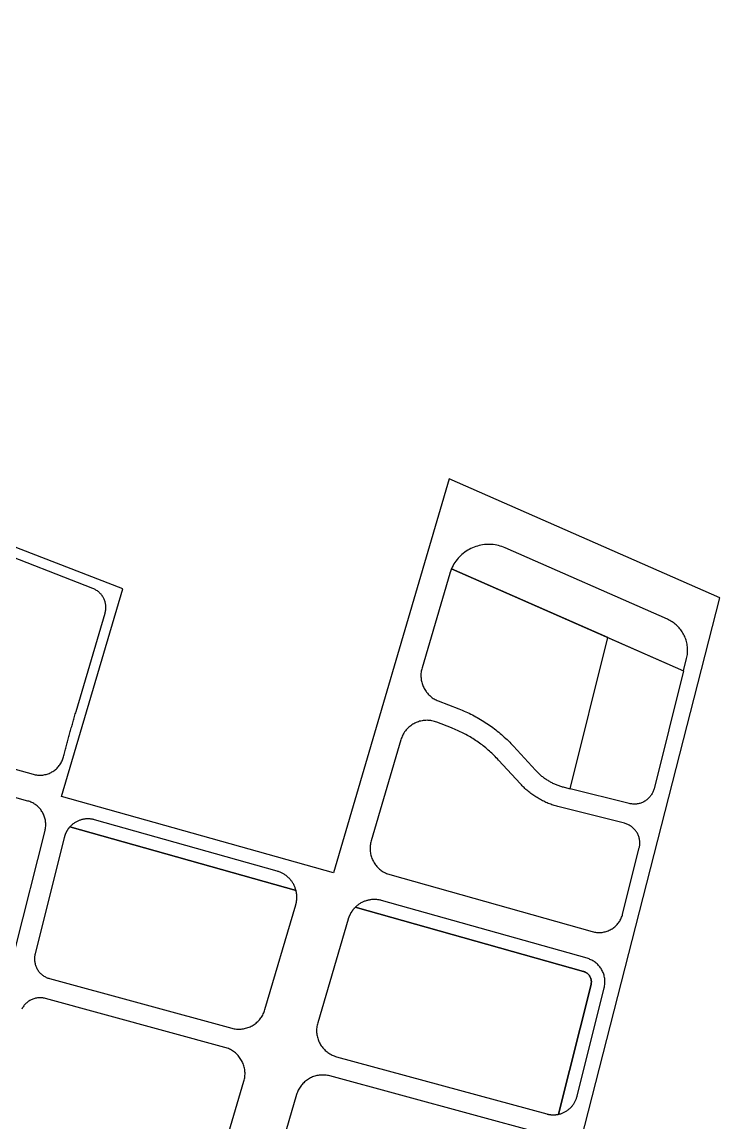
# Model space of a CAD drawing. Header units: millimetres. Extents: x 39644 to 41439, y 212527 to 214341.
# Drawn here: x 40827 to 41341, y 213529 to 214341 of the extents above; entities that cross this region are included whole.
import ezdxf

# ---------------------------------------------------------------- set-up
doc = ezdxf.new("R2010")
doc.units = ezdxf.units.MM
for name, color, linetype in [('00-规划范围', 7, 'CONTINUOUS'), ('YD-A33_边线', 7, 'CONTINUOUS'), ('YD-B1B2_边线', 7, 'CONTINUOUS'), ('YD-B41_边线', 7, 'CONTINUOUS'), ('YD-G1_边线', 7, 'CONTINUOUS'), ('YD-G2_边线', 7, 'CONTINUOUS'), ('YD-R2_边线', 7, 'CONTINUOUS')]:
    doc.layers.add(name, color=color, linetype=linetype)

msp = doc.modelspace()

# ---------------------------------------------------------------- linework, layer by layer
at = {"layer": '00-规划范围'}
msp.add_lwpolyline([(41209.2, 213401.95), (41340.97, 213916.29), (41141.65, 214004.1), (41056.34, 213713.73), (40856.1, 213770.1), (40901.26, 213922.92), (40705.57, 213998.74), (40750.69, 214179.11), (40387.1, 214340.56), (40285.5, 213930.71), (40104.1, 214000.97), (40062.96, 213841.72), (40627.8, 213687.88), (40457.95, 213009.03)], dxfattribs=at)
at = {"layer": 'YD-A33_边线', "color": 7}
msp.add_lwpolyline([(41028.56, 213690.15), (41028.64, 213690.43), (41028.72, 213690.72), (41028.79, 213691.01), (41028.86, 213691.3), (41028.93, 213691.59), (41028.99, 213691.88), (41029.04, 213692.17), (41029.09, 213692.46), (41029.14, 213692.76), (41029.18, 213693.05), (41029.22, 213693.35), (41029.26, 213693.64), (41029.29, 213693.94), (41029.31, 213694.23), (41029.33, 213694.53), (41029.35, 213694.83), (41029.36, 213695.12), (41029.37, 213695.42), (41029.37, 213695.72), (41029.37, 213696.01), (41029.36, 213696.31), (41029.35, 213696.61), (41029.34, 213696.91), (41029.32, 213697.2), (41029.3, 213697.5), (41029.27, 213697.79), (41029.24, 213698.09), (41029.2, 213698.39), (41029.16, 213698.68), (41029.12, 213698.97), (41029.07, 213699.27), (41029.01, 213699.56), (41028.95, 213699.85), (41028.89, 213700.14), (41028.83, 213700.43), (41028.75, 213700.72), (40862.21, 213747.6), (40862.04, 213747.42), (40861.88, 213747.23), (40861.72, 213747.05), (40861.57, 213746.86), (40861.42, 213746.66), (40861.27, 213746.47), (40861.12, 213746.28), (40860.97, 213746.08), (40860.83, 213745.88), (40860.69, 213745.68), (40860.56, 213745.47), (40860.42, 213745.27), (40860.29, 213745.06), (40860.16, 213744.85), (40860.04, 213744.64), (40859.91, 213744.43), (40859.79, 213744.22), (40859.68, 213744), (40859.56, 213743.79), (40859.45, 213743.57), (40859.35, 213743.35), (40859.24, 213743.13), (40859.14, 213742.9), (40859.04, 213742.68), (40858.94, 213742.45), (40858.85, 213742.23), (40858.76, 213742), (40858.68, 213741.77), (40858.59, 213741.54), (40858.51, 213741.31), (40858.43, 213741.08), (40858.36, 213740.84), (40858.29, 213740.61), (40858.22, 213740.37), (40858.16, 213740.14), (40858.1, 213739.9), (40836.61, 213654), (40836.46, 213653.37), (40836.35, 213652.74), (40836.26, 213652.1), (40836.2, 213651.45), (40836.16, 213650.81), (40836.16, 213650.16), (40836.18, 213649.52), (40836.23, 213648.87), (40836.31, 213648.23), (40836.42, 213647.6), (40836.55, 213646.96), (40836.71, 213646.34), (40836.89, 213645.72), (40837.11, 213645.11), (40837.35, 213644.51), (40837.61, 213643.92), (40837.9, 213643.34), (40838.21, 213642.78), (40838.55, 213642.23), (40838.91, 213641.69), (40839.3, 213641.18), (40839.71, 213640.67), (40840.13, 213640.19), (40840.58, 213639.72), (40841.05, 213639.28), (40841.54, 213638.85), (40842.04, 213638.45), (40842.56, 213638.07), (40843.1, 213637.71), (40843.65, 213637.37), (40844.22, 213637.06), (40844.79, 213636.78), (40845.38, 213636.52), (40845.99, 213636.28), (40846.6, 213636.07), (40847.22, 213635.89), (40981.45, 213599.33), (40982.28, 213599.12), (40983.13, 213598.95), (40983.98, 213598.81), (40984.83, 213598.71), (40985.69, 213598.65), (40986.55, 213598.63), (40987.41, 213598.64), (40988.27, 213598.69), (40989.13, 213598.77), (40989.98, 213598.9), (40990.83, 213599.06), (40991.67, 213599.25), (40992.5, 213599.48), (40993.32, 213599.75), (40994.13, 213600.05), (40994.92, 213600.39), (40995.7, 213600.76), (40996.46, 213601.17), (40997.2, 213601.6), (40997.92, 213602.07), (40998.63, 213602.57), (40999.31, 213603.1), (40999.96, 213603.65), (41000.6, 213604.24), (41001.2, 213604.85), (41001.78, 213605.49), (41002.33, 213606.15), (41002.86, 213606.84), (41003.35, 213607.54), (41003.81, 213608.27), (41004.24, 213609.02), (41004.64, 213609.78), (41005, 213610.56), (41005.33, 213611.36), (41005.63, 213612.17), (41005.89, 213612.99), (41028.56, 213690.15), (41028.56, 213690.15)], dxfattribs=at)
at = {"layer": 'YD-B1B2_边线', "color": 7}
for points in [[(40888.13, 213904.97), (40888.3, 213905.57), (40888.44, 213906.18), (40888.55, 213906.78), (40888.64, 213907.4), (40888.7, 213908.01), (40888.74, 213908.63), (40888.75, 213909.25), (40888.74, 213909.87), (40888.7, 213910.49), (40888.63, 213911.11), (40888.54, 213911.72), (40888.42, 213912.33), (40888.28, 213912.93), (40888.12, 213913.53), (40887.93, 213914.12), (40887.71, 213914.7), (40887.48, 213915.27), (40887.21, 213915.83), (40886.93, 213916.38), (40886.62, 213916.92), (40886.29, 213917.45), (40885.94, 213917.96), (40885.57, 213918.46), (40885.18, 213918.94), (40884.77, 213919.4), (40884.34, 213919.85), (40883.89, 213920.27), (40883.43, 213920.68), (40882.95, 213921.07), (40882.45, 213921.44), (40881.94, 213921.79), (40881.41, 213922.12), (40880.87, 213922.43), (40880.32, 213922.71), (40879.76, 213922.97), (40879.18, 213923.2), (40803.5, 213952.63)], [(41258.42, 213887.09), (41143.28, 213937.81), (41143.19, 213937.62), (41143.11, 213937.42), (41143.02, 213937.22), (41142.94, 213937.02), (41142.86, 213936.82), (41142.82, 213936.72), (41142.78, 213936.62), (41142.74, 213936.52), (41142.7, 213936.42), (41142.67, 213936.32), (41142.63, 213936.22), (41142.59, 213936.12), (41142.55, 213936.02), (41142.52, 213935.92), (41142.48, 213935.81), (41142.44, 213935.71), (41142.41, 213935.61), (41142.37, 213935.51), (41142.34, 213935.41), (41142.3, 213935.31), (41142.27, 213935.2), (41142.24, 213935.1), (41142.2, 213935), (41142.17, 213934.9), (41142.14, 213934.79), (41142.1, 213934.69), (41142.07, 213934.59), (41142.04, 213934.49), (41142.01, 213934.38), (41141.98, 213934.28), (41141.95, 213934.18), (41121.54, 213864.72), (41121.33, 213863.92), (41121.14, 213863.12), (41120.99, 213862.31), (41120.88, 213861.49), (41120.79, 213860.67), (41120.75, 213859.85), (41120.73, 213859.02), (41120.75, 213858.2), (41120.8, 213857.37), (41120.89, 213856.55), (41121.01, 213855.73), (41121.17, 213854.92), (41121.36, 213854.12), (41121.58, 213853.33), (41121.83, 213852.54), (41122.12, 213851.77), (41122.44, 213851), (41122.78, 213850.26), (41123.16, 213849.52), (41123.57, 213848.81), (41124.01, 213848.11), (41124.48, 213847.43), (41124.97, 213846.77), (41125.5, 213846.13), (41126.04, 213845.51), (41126.62, 213844.91), (41127.21, 213844.34), (41127.83, 213843.8), (41128.47, 213843.28), (41129.14, 213842.79), (41129.82, 213842.32), (41130.52, 213841.89), (41131.24, 213841.48), (41131.97, 213841.1), (41132.72, 213840.76), (41133.48, 213840.44), (41148.68, 213834.54), (41149.95, 213834.03), (41151.21, 213833.51), (41152.47, 213832.98), (41153.72, 213832.43), (41154.96, 213831.86), (41156.2, 213831.28), (41157.42, 213830.68), (41158.65, 213830.07), (41159.86, 213829.44), (41161.06, 213828.79), (41162.26, 213828.13), (41163.45, 213827.46), (41164.63, 213826.77), (41165.8, 213826.06), (41166.96, 213825.34), (41168.11, 213824.61), (41169.25, 213823.86), (41170.39, 213823.09), (41171.51, 213822.31), (41172.62, 213821.52), (41173.72, 213820.72), (41174.82, 213819.9), (41175.9, 213819.06), (41176.97, 213818.21), (41178.03, 213817.35), (41179.08, 213816.48), (41180.12, 213815.59), (41181.15, 213814.69), (41182.16, 213813.77), (41183.17, 213812.85), (41184.16, 213811.91), (41185.14, 213810.95), (41186.1, 213809.99), (41187.06, 213809.01), (41188, 213808.02), (41188.93, 213807.02), (41205.15, 213789.35), (41205.62, 213788.85), (41206.1, 213788.35), (41206.58, 213787.86), (41207.08, 213787.38), (41207.58, 213786.91), (41208.09, 213786.45), (41208.6, 213785.99), (41209.13, 213785.54), (41209.66, 213785.1), (41210.19, 213784.67), (41210.74, 213784.25), (41211.29, 213783.84), (41211.85, 213783.44), (41212.41, 213783.04), (41212.98, 213782.66), (41213.56, 213782.28), (41214.14, 213781.92), (41214.73, 213781.56), (41215.33, 213781.21), (41215.93, 213780.88), (41216.53, 213780.55), (41217.14, 213780.23), (41217.76, 213779.92), (41218.38, 213779.62), (41219.01, 213779.34), (41219.64, 213779.06), (41220.27, 213778.79), (41220.91, 213778.53), (41221.55, 213778.29), (41222.2, 213778.05), (41222.85, 213777.82), (41223.5, 213777.61), (41224.16, 213777.4), (41224.82, 213777.21), (41225.48, 213777.03), (41226.15, 213776.85), (41230.56, 213775.75), (41258.42, 213887.09)], [(40803.93, 213795.17), (40835.2, 213786.37), (40835.97, 213786.17), (40836.75, 213786.01), (40837.53, 213785.88), (40838.32, 213785.78), (40839.12, 213785.72), (40839.91, 213785.7), (40840.71, 213785.71), (40841.5, 213785.75), (40842.29, 213785.83), (40843.08, 213785.95), (40843.86, 213786.1), (40844.64, 213786.28), (40845.4, 213786.5), (40846.16, 213786.76), (40846.9, 213787.04), (40847.63, 213787.36), (40848.35, 213787.71), (40849.04, 213788.09), (40849.73, 213788.5), (40850.39, 213788.94), (40851.03, 213789.42), (40851.65, 213789.91), (40852.25, 213790.44), (40852.82, 213790.99), (40853.37, 213791.57), (40853.9, 213792.17), (40854.39, 213792.79), (40854.86, 213793.43), (40855.3, 213794.1), (40855.71, 213794.78), (40856.09, 213795.48), (40856.44, 213796.2), (40856.75, 213796.93), (40857.03, 213797.67), (40857.28, 213798.43), (40857.5, 213799.19), (40857.74, 213800.13), (40857.98, 213801.06), (40858.23, 213801.99), (40858.47, 213802.92), (40858.72, 213803.85), (40858.96, 213804.79), (40859.21, 213805.72), (40859.46, 213806.65), (40859.71, 213807.58), (40859.96, 213808.51), (40860.21, 213809.44), (40860.46, 213810.37), (40860.71, 213811.3), (40860.96, 213812.23), (40861.22, 213813.16), (40861.47, 213814.09), (40861.73, 213815.02), (40861.98, 213815.95), (40862.24, 213816.88), (40862.5, 213817.81), (40862.76, 213818.73), (40863.02, 213819.66), (40863.28, 213820.59), (40863.54, 213821.52), (40863.81, 213822.44), (40864.07, 213823.37), (40864.34, 213824.3), (40864.6, 213825.22), (40864.87, 213826.15), (40865.13, 213827.08), (40865.4, 213828), (40865.67, 213828.93), (40865.94, 213829.85), (40866.21, 213830.78), (40866.48, 213831.7), (40866.76, 213832.63), (40888.13, 213904.97), (40888.13, 213904.97)], [(41270.58, 213750.28), (41222.51, 213762.3), (41221.61, 213762.54), (41220.71, 213762.78), (41219.82, 213763.05), (41218.93, 213763.32), (41218.04, 213763.61), (41217.16, 213763.92), (41216.29, 213764.24), (41215.42, 213764.57), (41214.55, 213764.92), (41213.7, 213765.28), (41212.84, 213765.66), (41212, 213766.05), (41211.16, 213766.45), (41210.32, 213766.87), (41209.5, 213767.3), (41208.68, 213767.74), (41207.87, 213768.2), (41207.06, 213768.67), (41206.27, 213769.15), (41205.48, 213769.65), (41204.7, 213770.16), (41203.92, 213770.68), (41203.16, 213771.21), (41202.41, 213771.76), (41201.66, 213772.31), (41200.92, 213772.88), (41200.2, 213773.46), (41199.48, 213774.06), (41198.77, 213774.66), (41198.07, 213775.28), (41197.38, 213775.91), (41196.7, 213776.55), (41196.04, 213777.2), (41195.38, 213777.86), (41194.73, 213778.53), (41194.1, 213779.21), (41177.88, 213796.88), (41177.08, 213797.74), (41176.27, 213798.59), (41175.45, 213799.43), (41174.61, 213800.26), (41173.77, 213801.08), (41172.92, 213801.89), (41172.05, 213802.69), (41171.18, 213803.48), (41170.3, 213804.25), (41169.4, 213805.02), (41168.5, 213805.77), (41167.59, 213806.51), (41166.67, 213807.24), (41165.73, 213807.96), (41164.79, 213808.66), (41163.85, 213809.36), (41162.89, 213810.04), (41161.92, 213810.71), (41160.95, 213811.37), (41159.96, 213812.01), (41158.97, 213812.64), (41157.97, 213813.26), (41156.97, 213813.87), (41155.95, 213814.46), (41154.93, 213815.04), (41153.9, 213815.61), (41152.86, 213816.17), (41151.82, 213816.71), (41150.77, 213817.24), (41149.71, 213817.75), (41148.65, 213818.25), (41147.58, 213818.74), (41146.5, 213819.22), (41145.42, 213819.68), (41144.33, 213820.12), (41143.24, 213820.56), (41132.42, 213824.76), (41131.55, 213825.08), (41130.67, 213825.35), (41129.78, 213825.58), (41128.88, 213825.78), (41127.98, 213825.93), (41127.06, 213826.03), (41126.15, 213826.1), (41125.23, 213826.12), (41124.31, 213826.1), (41123.39, 213826.04), (41122.48, 213825.94), (41121.57, 213825.8), (41120.67, 213825.61), (41119.78, 213825.38), (41118.9, 213825.11), (41118.03, 213824.8), (41117.18, 213824.46), (41116.34, 213824.07), (41115.53, 213823.64), (41114.73, 213823.18), (41113.96, 213822.68), (41113.21, 213822.15), (41112.48, 213821.58), (41111.79, 213820.99), (41111.12, 213820.35), (41110.48, 213819.69), (41109.87, 213819), (41109.29, 213818.29), (41108.75, 213817.54), (41108.24, 213816.78), (41107.77, 213815.99), (41107.34, 213815.18), (41106.94, 213814.35), (41106.58, 213813.5), (41106.26, 213812.64), (41105.98, 213811.76), (41084.11, 213737.32), (41083.88, 213736.47), (41083.69, 213735.61), (41083.54, 213734.74), (41083.42, 213733.87), (41083.34, 213733), (41083.3, 213732.12), (41083.3, 213731.24), (41083.34, 213730.36), (41083.42, 213729.49), (41083.53, 213728.62), (41083.69, 213727.75), (41083.88, 213726.89), (41084.11, 213726.04), (41084.37, 213725.21), (41084.68, 213724.38), (41085.02, 213723.57), (41085.39, 213722.77), (41085.8, 213722), (41086.24, 213721.24), (41086.72, 213720.5), (41087.22, 213719.78), (41087.76, 213719.09), (41088.33, 213718.41), (41088.93, 213717.77), (41089.55, 213717.15), (41090.2, 213716.56), (41090.88, 213716), (41091.58, 213715.47), (41092.3, 213714.97), (41093.05, 213714.5), (41093.81, 213714.07), (41094.6, 213713.67), (41095.4, 213713.31), (41096.21, 213712.98), (41097.04, 213712.68), (41097.88, 213712.43), (41246.97, 213670.46), (41247.75, 213670.26), (41248.53, 213670.09), (41249.32, 213669.96), (41250.11, 213669.87), (41250.91, 213669.81), (41251.71, 213669.79), (41252.51, 213669.8), (41253.31, 213669.84), (41254.1, 213669.93), (41254.89, 213670.05), (41255.68, 213670.2), (41256.46, 213670.39), (41257.23, 213670.61), (41257.98, 213670.86), (41258.73, 213671.15), (41259.46, 213671.48), (41260.18, 213671.83), (41260.88, 213672.22), (41261.56, 213672.63), (41262.23, 213673.08), (41262.87, 213673.55), (41263.49, 213674.06), (41264.09, 213674.59), (41264.66, 213675.15), (41265.21, 213675.73), (41265.74, 213676.33), (41266.23, 213676.96), (41266.7, 213677.61), (41267.13, 213678.28), (41267.54, 213678.97), (41267.92, 213679.68), (41268.26, 213680.4), (41268.57, 213681.13), (41268.85, 213681.88), (41269.1, 213682.65), (41269.31, 213683.42), (41281.49, 213732.08), (41281.63, 213732.72), (41281.75, 213733.37), (41281.84, 213734.02), (41281.9, 213734.67), (41281.93, 213735.32), (41281.93, 213735.97), (41281.91, 213736.63), (41281.85, 213737.28), (41281.77, 213737.93), (41281.66, 213738.58), (41281.52, 213739.22), (41281.36, 213739.85), (41281.16, 213740.47), (41280.94, 213741.09), (41280.7, 213741.7), (41280.42, 213742.29), (41280.12, 213742.87), (41279.8, 213743.44), (41279.45, 213743.99), (41279.08, 213744.53), (41278.68, 213745.05), (41278.26, 213745.56), (41277.82, 213746.04), (41277.36, 213746.51), (41276.88, 213746.95), (41276.38, 213747.37), (41275.87, 213747.78), (41275.33, 213748.15), (41274.78, 213748.51), (41274.22, 213748.84), (41273.64, 213749.14), (41273.05, 213749.42), (41272.44, 213749.68), (41271.83, 213749.9), (41271.21, 213750.1), (41270.58, 213750.28), (41270.58, 213750.28)]]:
    msp.add_lwpolyline(points, dxfattribs=at)
at = {"layer": 'YD-B41_边线', "color": 7}
msp.add_lwpolyline([(41230.56, 213775.75), (41258.42, 213887.09), (41314.13, 213862.55), (41292.41, 213775.74), (41292.24, 213775.11), (41292.04, 213774.48), (41291.81, 213773.87), (41291.56, 213773.27), (41291.28, 213772.68), (41290.97, 213772.1), (41290.64, 213771.53), (41290.29, 213770.98), (41289.91, 213770.45), (41289.51, 213769.93), (41289.08, 213769.43), (41288.64, 213768.95), (41288.17, 213768.49), (41287.69, 213768.05), (41287.19, 213767.63), (41286.66, 213767.24), (41286.13, 213766.86), (41285.57, 213766.52), (41285, 213766.19), (41284.42, 213765.89), (41283.83, 213765.62), (41283.22, 213765.37), (41282.6, 213765.15), (41281.98, 213764.96), (41281.35, 213764.79), (41280.71, 213764.65), (41280.06, 213764.54), (41279.41, 213764.46), (41278.76, 213764.41), (41278.11, 213764.38), (41277.45, 213764.39), (41276.8, 213764.42), (41276.15, 213764.48), (41275.5, 213764.57), (41274.85, 213764.68), (41274.22, 213764.83), (41230.56, 213775.75)], dxfattribs=at)
at = {"layer": 'YD-G1_边线', "color": 7}
for points in [[(40843.91, 213744.99), (40844.08, 213745.74), (40844.22, 213746.5), (40844.32, 213747.26), (40844.4, 213748.03), (40844.44, 213748.8), (40844.44, 213749.57), (40844.42, 213750.34), (40844.36, 213751.11), (40844.27, 213751.87), (40844.15, 213752.63), (40843.99, 213753.39), (40843.8, 213754.13), (40843.58, 213754.87), (40843.33, 213755.6), (40843.05, 213756.32), (40842.73, 213757.02), (40842.39, 213757.71), (40842.02, 213758.39), (40841.62, 213759.05), (40841.19, 213759.69), (40840.73, 213760.31), (40840.25, 213760.91), (40839.74, 213761.49), (40839.21, 213762.05), (40838.66, 213762.58), (40838.08, 213763.09), (40837.48, 213763.58), (40836.86, 213764.04), (40836.22, 213764.47), (40835.57, 213764.87), (40834.89, 213765.25), (40834.21, 213765.6), (40833.5, 213765.91), (40832.79, 213766.2), (40832.06, 213766.46), (40831.32, 213766.68), (40693.73, 213805.41)], [(40880.44, 213752.86), (40879.9, 213753), (40879.36, 213753.12), (40878.81, 213753.23), (40878.27, 213753.33), (40877.72, 213753.4), (40877.17, 213753.46), (40876.61, 213753.5), (40876.06, 213753.52), (40875.5, 213753.53), (40874.95, 213753.52), (40874.39, 213753.49), (40873.84, 213753.45), (40873.29, 213753.39), (40872.74, 213753.31), (40872.19, 213753.21), (40871.65, 213753.1), (40871.11, 213752.97), (40870.57, 213752.83), (40870.04, 213752.66), (40869.52, 213752.49), (40869, 213752.29), (40868.48, 213752.08), (40867.98, 213751.85), (40867.48, 213751.61), (40866.98, 213751.36), (40866.5, 213751.08), (40866.02, 213750.8), (40865.56, 213750.5), (40865.1, 213750.18), (40864.65, 213749.85), (40864.22, 213749.51), (40863.79, 213749.15), (40863.38, 213748.78), (40862.98, 213748.4), (40862.58, 213748.01), (40862.21, 213747.6), (41028.75, 213700.72), (41028.6, 213701.28), (41028.43, 213701.84), (41028.25, 213702.39), (41028.05, 213702.94), (41027.83, 213703.48), (41027.6, 213704.01), (41027.36, 213704.54), (41027.09, 213705.06), (41026.82, 213705.57), (41026.53, 213706.07), (41026.22, 213706.56), (41025.9, 213707.05), (41025.56, 213707.53), (41025.22, 213707.99), (41024.85, 213708.45), (41024.48, 213708.89), (41024.09, 213709.33), (41023.69, 213709.75), (41023.28, 213710.16), (41022.85, 213710.56), (41022.42, 213710.94), (41021.97, 213711.32), (41021.52, 213711.68), (41021.05, 213712.02), (41020.57, 213712.36), (41020.08, 213712.67), (41019.59, 213712.98), (41019.08, 213713.27), (41018.57, 213713.54), (41018.05, 213713.8), (41017.52, 213714.05), (41016.99, 213714.28), (41016.45, 213714.49), (41015.9, 213714.69), (41015.35, 213714.87), (41014.79, 213715.04), (40880.44, 213752.86), (40880.44, 213752.86)], [(40822.28, 213658.55), (40843.91, 213744.99), (40843.91, 213744.99)], [(41243.07, 213650.78), (41091.77, 213693.37), (41091.21, 213693.52), (41090.64, 213693.65), (41090.08, 213693.76), (41089.5, 213693.86), (41088.93, 213693.95), (41088.35, 213694.01), (41087.77, 213694.06), (41087.19, 213694.09), (41086.61, 213694.11), (41086.03, 213694.1), (41085.45, 213694.09), (41084.87, 213694.05), (41084.29, 213694), (41083.72, 213693.93), (41083.14, 213693.84), (41082.57, 213693.74), (41082, 213693.62), (41081.44, 213693.49), (41080.87, 213693.33), (41080.32, 213693.17), (41079.77, 213692.98), (41079.22, 213692.78), (41078.68, 213692.57), (41078.15, 213692.33), (41077.62, 213692.09), (41077.11, 213691.83), (41076.6, 213691.55), (41076.09, 213691.26), (41075.6, 213690.95), (41075.12, 213690.63), (41074.64, 213690.3), (41074.18, 213689.95), (41073.72, 213689.59), (41073.28, 213689.21), (41072.84, 213688.83), (41072.42, 213688.43), (41240.42, 213641.14), (41240.75, 213641.04), (41241.07, 213640.92), (41241.39, 213640.8), (41241.7, 213640.66), (41242, 213640.5), (41242.3, 213640.33), (41242.6, 213640.15), (41242.88, 213639.96), (41243.15, 213639.76), (41243.42, 213639.54), (41243.68, 213639.31), (41243.92, 213639.08), (41244.16, 213638.83), (41244.39, 213638.57), (41244.6, 213638.3), (41244.8, 213638.03), (41244.99, 213637.74), (41245.17, 213637.45), (41245.34, 213637.15), (41245.49, 213636.84), (41245.63, 213636.53), (41245.75, 213636.21), (41245.87, 213635.89), (41245.96, 213635.56), (41246.05, 213635.23), (41246.12, 213634.89), (41246.17, 213634.55), (41246.21, 213634.21), (41246.24, 213633.87), (41246.25, 213633.53), (41246.25, 213633.19), (41246.23, 213632.85), (41246.2, 213632.51), (41246.15, 213632.17), (41246.09, 213631.83), (41246.01, 213631.49), (41222.1, 213535.9), (41222.64, 213536.03), (41223.17, 213536.17), (41223.7, 213536.33), (41224.23, 213536.51), (41224.75, 213536.7), (41225.26, 213536.91), (41225.77, 213537.13), (41226.27, 213537.37), (41226.77, 213537.63), (41227.25, 213537.9), (41227.73, 213538.18), (41228.19, 213538.48), (41228.65, 213538.8), (41229.1, 213539.13), (41229.54, 213539.47), (41229.97, 213539.82), (41230.38, 213540.19), (41230.79, 213540.57), (41231.18, 213540.96), (41231.56, 213541.37), (41231.92, 213541.78), (41232.28, 213542.21), (41232.62, 213542.65), (41232.95, 213543.1), (41233.26, 213543.56), (41233.56, 213544.02), (41233.84, 213544.5), (41234.11, 213544.99), (41234.37, 213545.48), (41234.61, 213545.98), (41234.83, 213546.49), (41235.04, 213547), (41235.23, 213547.52), (41235.41, 213548.05), (41235.57, 213548.58), (41235.71, 213549.12), (41255.73, 213629.13), (41255.9, 213629.88), (41256.03, 213630.64), (41256.14, 213631.4), (41256.21, 213632.17), (41256.24, 213632.94), (41256.25, 213633.71), (41256.22, 213634.48), (41256.16, 213635.25), (41256.07, 213636.01), (41255.94, 213636.77), (41255.78, 213637.53), (41255.59, 213638.27), (41255.37, 213639.01), (41255.11, 213639.74), (41254.83, 213640.45), (41254.51, 213641.16), (41254.17, 213641.85), (41253.79, 213642.52), (41253.39, 213643.18), (41252.96, 213643.82), (41252.5, 213644.44), (41252.02, 213645.04), (41251.51, 213645.61), (41250.97, 213646.17), (41250.42, 213646.7), (41249.84, 213647.21), (41249.24, 213647.69), (41248.62, 213648.15), (41247.98, 213648.58), (41247.32, 213648.98), (41246.65, 213649.36), (41245.96, 213649.7), (41245.25, 213650.02), (41244.54, 213650.3), (41243.81, 213650.56), (41243.07, 213650.78), (41243.07, 213650.78)]]:
    msp.add_lwpolyline(points, dxfattribs=at)
at = {"layer": 'YD-G2_边线', "color": 7}
msp.add_lwpolyline([(41182.83, 213953.17), (41181.62, 213953.67), (41180.39, 213954.12), (41179.14, 213954.52), (41177.87, 213954.86), (41176.6, 213955.14), (41175.31, 213955.37), (41174.01, 213955.54), (41172.71, 213955.65), (41171.4, 213955.71), (41170.09, 213955.71), (41168.78, 213955.66), (41167.48, 213955.54), (41166.18, 213955.37), (41164.89, 213955.15), (41163.61, 213954.86), (41162.35, 213954.52), (41161.1, 213954.13), (41159.87, 213953.68), (41158.66, 213953.18), (41157.47, 213952.63), (41156.31, 213952.03), (41155.18, 213951.37), (41154.08, 213950.67), (41153, 213949.92), (41151.96, 213949.12), (41150.96, 213948.28), (41150, 213947.4), (41149.07, 213946.47), (41148.18, 213945.51), (41147.34, 213944.51), (41146.55, 213943.47), (41145.79, 213942.4), (41145.09, 213941.29), (41144.44, 213940.16), (41143.83, 213939), (41143.28, 213937.81), (41314.13, 213862.55), (41316.4, 213871.63), (41316.62, 213872.58), (41316.8, 213873.53), (41316.94, 213874.49), (41317.05, 213875.46), (41317.11, 213876.43), (41317.15, 213877.4), (41317.14, 213878.38), (41317.09, 213879.35), (41317.01, 213880.32), (41316.89, 213881.28), (41316.73, 213882.24), (41316.53, 213883.2), (41316.3, 213884.14), (41316.03, 213885.08), (41315.73, 213886), (41315.39, 213886.91), (41315.01, 213887.81), (41314.6, 213888.69), (41314.15, 213889.56), (41313.68, 213890.4), (41313.17, 213891.23), (41312.62, 213892.04), (41312.05, 213892.82), (41311.45, 213893.59), (41310.81, 213894.33), (41310.15, 213895.04), (41309.46, 213895.73), (41308.75, 213896.39), (41308.01, 213897.02), (41307.25, 213897.62), (41306.46, 213898.19), (41305.65, 213898.74), (41304.82, 213899.24), (41303.97, 213899.72), (41303.11, 213900.16), (41302.23, 213900.57), (41182.83, 213953.17), (41182.83, 213953.17)], dxfattribs=at)
at = {"layer": 'YD-R2_边线', "color": 7}
for points in [[(41246.01, 213631.49), (41246.09, 213631.83), (41246.15, 213632.17), (41246.2, 213632.51), (41246.23, 213632.85), (41246.25, 213633.19), (41246.25, 213633.53), (41246.24, 213633.87), (41246.21, 213634.21), (41246.17, 213634.55), (41246.12, 213634.89), (41246.05, 213635.23), (41245.96, 213635.56), (41245.87, 213635.89), (41245.75, 213636.21), (41245.63, 213636.53), (41245.49, 213636.84), (41245.34, 213637.15), (41245.17, 213637.45), (41244.99, 213637.74), (41244.8, 213638.03), (41244.6, 213638.3), (41244.39, 213638.57), (41244.16, 213638.83), (41243.92, 213639.08), (41243.68, 213639.31), (41243.42, 213639.54), (41243.15, 213639.76), (41242.88, 213639.96), (41242.6, 213640.15), (41242.3, 213640.33), (41242, 213640.5), (41241.7, 213640.66), (41241.39, 213640.8), (41241.07, 213640.92), (41240.75, 213641.04), (41240.42, 213641.14), (41072.42, 213688.43), (41072.22, 213688.23), (41072.02, 213688.02), (41071.82, 213687.82), (41071.63, 213687.61), (41071.44, 213687.4), (41071.25, 213687.18), (41071.07, 213686.97), (41070.89, 213686.75), (41070.71, 213686.53), (41070.53, 213686.3), (41070.36, 213686.08), (41070.19, 213685.85), (41070.03, 213685.61), (41069.86, 213685.38), (41069.71, 213685.14), (41069.55, 213684.91), (41069.4, 213684.67), (41069.25, 213684.42), (41069.1, 213684.18), (41068.96, 213683.93), (41068.82, 213683.68), (41068.69, 213683.43), (41068.56, 213683.18), (41068.43, 213682.92), (41068.31, 213682.67), (41068.19, 213682.41), (41068.07, 213682.15), (41067.96, 213681.89), (41067.85, 213681.63), (41067.75, 213681.36), (41067.64, 213681.1), (41067.55, 213680.83), (41067.45, 213680.56), (41067.36, 213680.29), (41067.28, 213680.02), (41067.2, 213679.75), (41044.72, 213603.24), (41044.49, 213602.38), (41044.29, 213601.52), (41044.14, 213600.65), (41044.02, 213599.77), (41043.95, 213598.89), (41043.91, 213598.01), (41043.91, 213597.13), (41043.95, 213596.24), (41044.03, 213595.36), (41044.15, 213594.49), (41044.3, 213593.62), (41044.5, 213592.76), (41044.73, 213591.9), (41045, 213591.06), (41045.31, 213590.23), (41045.65, 213589.42), (41046.03, 213588.62), (41046.45, 213587.84), (41046.89, 213587.08), (41047.37, 213586.34), (41047.89, 213585.62), (41048.43, 213584.92), (41049.01, 213584.25), (41049.61, 213583.61), (41050.24, 213582.99), (41050.9, 213582.4), (41051.59, 213581.84), (41052.29, 213581.31), (41053.02, 213580.82), (41053.78, 213580.35), (41054.55, 213579.92), (41055.34, 213579.52), (41056.14, 213579.16), (41056.97, 213578.84), (41057.8, 213578.55), (41058.65, 213578.3), (41213.52, 213536.12), (41213.75, 213536.06), (41213.98, 213536), (41214.22, 213535.94), (41214.45, 213535.89), (41214.69, 213535.84), (41214.92, 213535.8), (41215.16, 213535.75), (41215.4, 213535.71), (41215.64, 213535.68), (41215.87, 213535.64), (41216.11, 213535.61), (41216.35, 213535.59), (41216.59, 213535.56), (41216.83, 213535.54), (41217.07, 213535.53), (41217.31, 213535.51), (41217.55, 213535.5), (41217.79, 213535.49), (41218.03, 213535.49), (41218.27, 213535.49), (41218.52, 213535.49), (41218.76, 213535.49), (41219, 213535.5), (41219.24, 213535.51), (41219.48, 213535.53), (41219.72, 213535.55), (41219.96, 213535.57), (41220.2, 213535.59), (41220.44, 213535.62), (41220.67, 213535.65), (41220.91, 213535.68), (41221.15, 213535.72), (41221.39, 213535.76), (41221.62, 213535.81), (41221.86, 213535.85), (41222.1, 213535.9), (41246.01, 213631.49), (41246.01, 213631.49)], [(40976.45, 213585.14), (40844.18, 213621.17), (40843.53, 213621.33), (40842.88, 213621.46), (40842.23, 213621.56), (40841.57, 213621.64), (40840.91, 213621.68), (40840.24, 213621.7), (40839.58, 213621.68), (40838.92, 213621.64), (40838.26, 213621.57), (40837.6, 213621.46), (40836.95, 213621.33), (40836.31, 213621.17), (40835.67, 213620.99), (40835.05, 213620.77), (40834.43, 213620.53), (40833.82, 213620.26), (40833.23, 213619.96), (40832.65, 213619.64), (40832.09, 213619.29), (40831.54, 213618.92), (40831.01, 213618.52), (40830.49, 213618.1), (40830, 213617.66), (40829.52, 213617.2), (40829.07, 213616.72), (40828.64, 213616.21), (40828.23, 213615.69), (40827.84, 213615.15), (40827.48, 213614.6), (40827.15, 213614.02), (40826.83, 213613.44)], [(40974.46, 213506.02), (40990.38, 213560.21), (40990.61, 213561.06), (40990.81, 213561.92), (40990.96, 213562.79), (40991.08, 213563.67), (40991.15, 213564.55), (40991.19, 213565.43), (40991.19, 213566.32), (40991.15, 213567.2), (40991.07, 213568.08), (40990.95, 213568.95), (40990.79, 213569.82), (40990.6, 213570.69), (40990.37, 213571.54), (40990.1, 213572.38), (40989.79, 213573.21), (40989.45, 213574.02), (40989.07, 213574.82), (40988.65, 213575.6), (40988.21, 213576.36), (40987.72, 213577.1), (40987.21, 213577.82), (40986.67, 213578.52), (40986.09, 213579.19), (40985.49, 213579.83), (40984.86, 213580.45), (40984.2, 213581.04), (40983.51, 213581.6), (40982.81, 213582.13), (40982.07, 213582.63), (40981.32, 213583.09), (40980.55, 213583.52), (40979.76, 213583.92), (40978.95, 213584.28), (40978.13, 213584.6), (40977.3, 213584.89), (40976.45, 213585.14), (40976.45, 213585.14)], [(41210.6, 213521.37), (41053.55, 213564.14), (41052.71, 213564.35), (41051.87, 213564.51), (41051.02, 213564.64), (41050.17, 213564.74), (41049.31, 213564.8), (41048.46, 213564.82), (41047.6, 213564.8), (41046.74, 213564.75), (41045.89, 213564.66), (41045.04, 213564.53), (41044.19, 213564.37), (41043.36, 213564.17), (41042.53, 213563.94), (41041.72, 213563.67), (41040.91, 213563.36), (41040.13, 213563.03), (41039.35, 213562.65), (41038.59, 213562.25), (41037.86, 213561.81), (41037.14, 213561.34), (41036.44, 213560.85), (41035.76, 213560.32), (41035.11, 213559.76), (41034.48, 213559.18), (41033.87, 213558.57), (41033.3, 213557.93), (41032.75, 213557.27), (41032.23, 213556.59), (41031.74, 213555.88), (41031.28, 213555.16), (41030.85, 213554.41), (41030.45, 213553.65), (41030.09, 213552.87), (41029.76, 213552.08), (41029.47, 213551.27), (41029.21, 213550.46), (41013.87, 213498.25)]]:
    msp.add_lwpolyline(points, dxfattribs=at)

doc.saveas('drawing.dxf')
